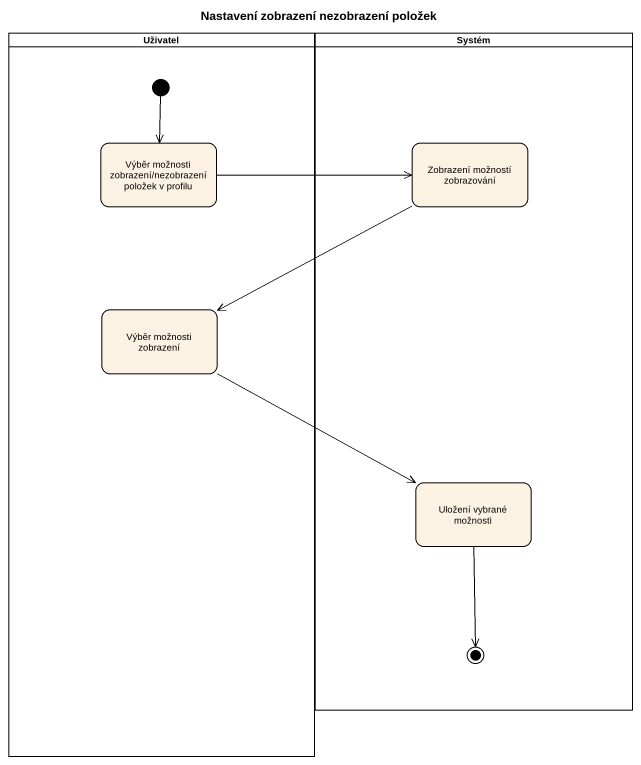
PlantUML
@startuml
title Nastavení zobrazení nezobrazení položek
hide empty description
state Uživatel <<partition>> {
  state "Výběr možnosti zobrazení/nezobrazení položek v profilu" as Výběr_možnosti_zobrazení
  state "Výběr možnosti zobrazení" as Výběr_možnosti_zobrazení_2
  [*] --> Výběr_možnosti_zobrazení
}
state Systém <<partition>> {
  state "Zobrazení možností zobrazování" as Zobrazení_možností
  state "Uložení vybrané možnosti" as Uložení_vybrané_možnosti
  Uložení_vybrané_možnosti --> [*]
}
Výběr_možnosti_zobrazení -right-> Zobrazení_možností
Zobrazení_možností -left-> Výběr_možnosti_zobrazení_2
Výběr_možnosti_zobrazení_2 -right-> Uložení_vybrané_možnosti
@enduml
